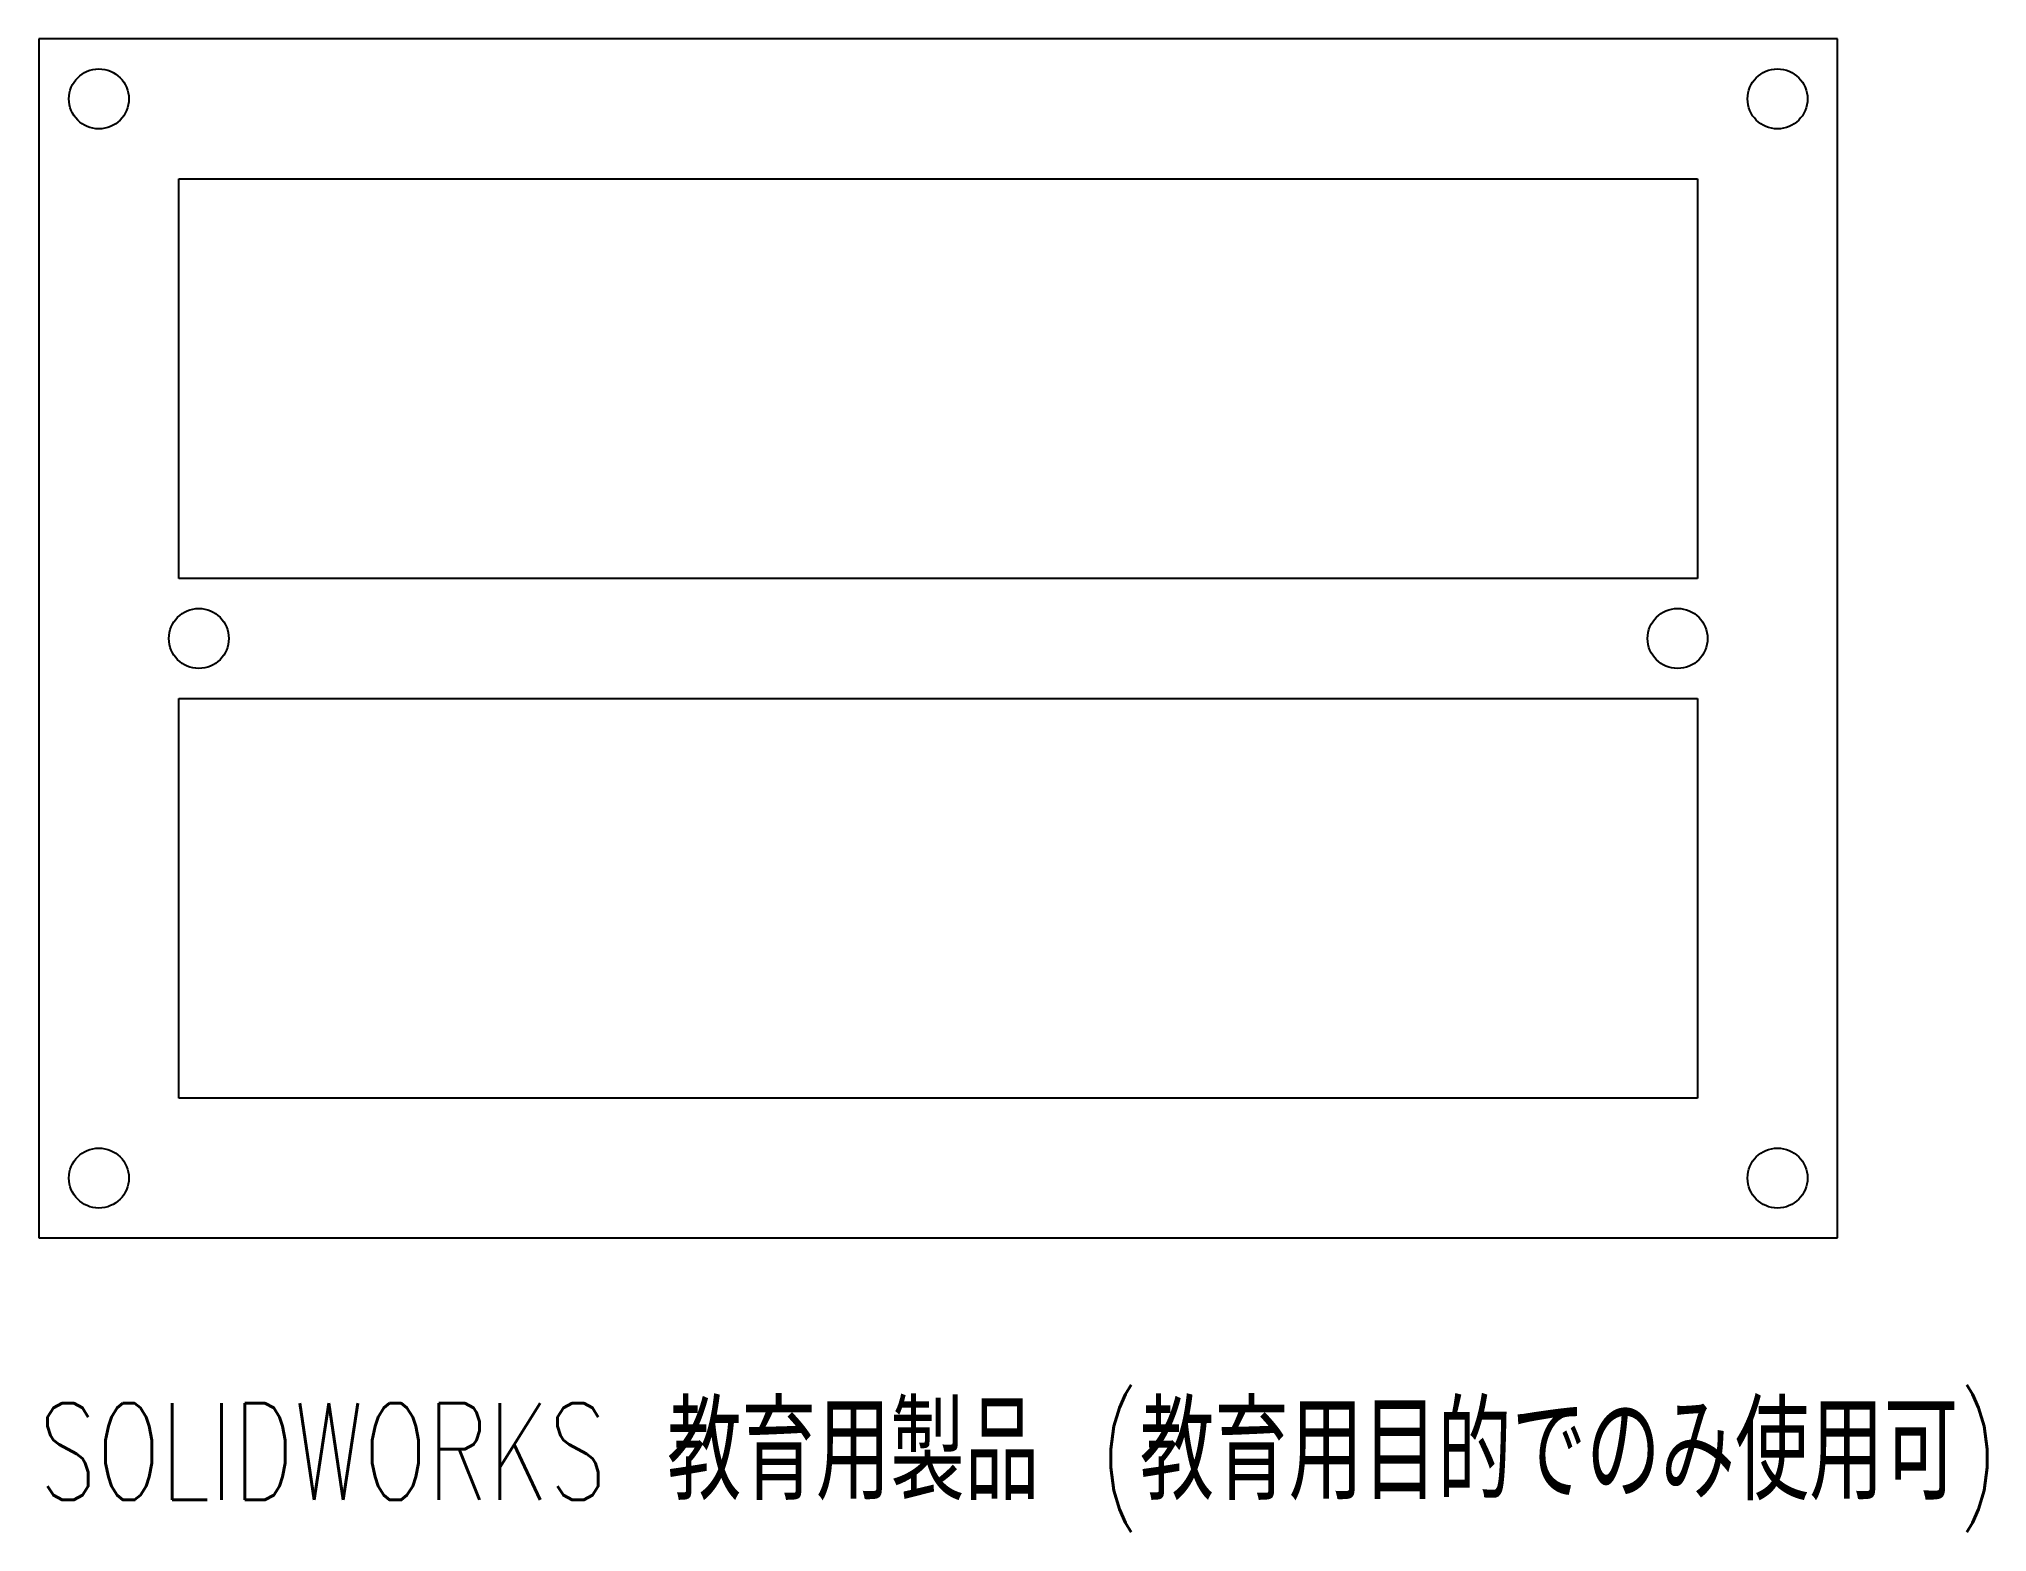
# Model space of a CAD drawing. Header units: millimetres. Extents: x -55.2 to 42.3, y -47.3 to 27.4.
import ezdxf

# ---------------------------------------------------------------- set-up
doc = ezdxf.new("R2010")
doc.units = ezdxf.units.MM
doc.styles.add('SLDTEXTSTYLE0', font='TXT', dxfattribs={"width": 0.7, "bigfont": 'bigfont'})

msp = doc.modelspace()

# ---------------------------------------------------------------- linework, layer by layer
at = {"color": 7, "linetype": 'Continuous', "lineweight": 25}
for p, q in [((-55.193, 27.368), (-55.193, -32.632)), ((34.807, 27.368), (-55.193, 27.368)), ((34.807, -32.632), (34.807, 27.368)), ((-48.193, 20.368), (27.807, 20.368)), ((-48.193, 0.368), (-48.193, 20.368)), ((27.807, 20.368), (27.807, 0.368)), ((27.807, 0.368), (-48.193, 0.368)), ((-48.193, -5.632), (27.807, -5.632)), ((-48.193, -25.632), (-48.193, -5.632)), ((27.807, -5.632), (27.807, -25.632)), ((27.807, -25.632), (-48.193, -25.632)), ((-55.193, -32.632), (34.807, -32.632))]:
    msp.add_line(p, q, dxfattribs=at)
for centre in [(-52.193, 24.368), (31.807, 24.368), (-47.193, -2.632), (26.807, -2.632), (-52.193, -29.632), (31.807, -29.632)]:
    msp.add_circle(centre, 1.5, dxfattribs=at)

# ---------------------------------------------------------------- texts
at = {"color": 7, "linetype": 'Continuous', "insert": (-55.193, -40.902), "char_height": 4.83362, "attachment_point": 1, "style": 'SLDTEXTSTYLE0'}
msp.add_mtext('SOLIDWORKS 教育用製品 (教育用目的でのみ使用可)', dxfattribs=at)

doc.saveas('drawing.dxf')
